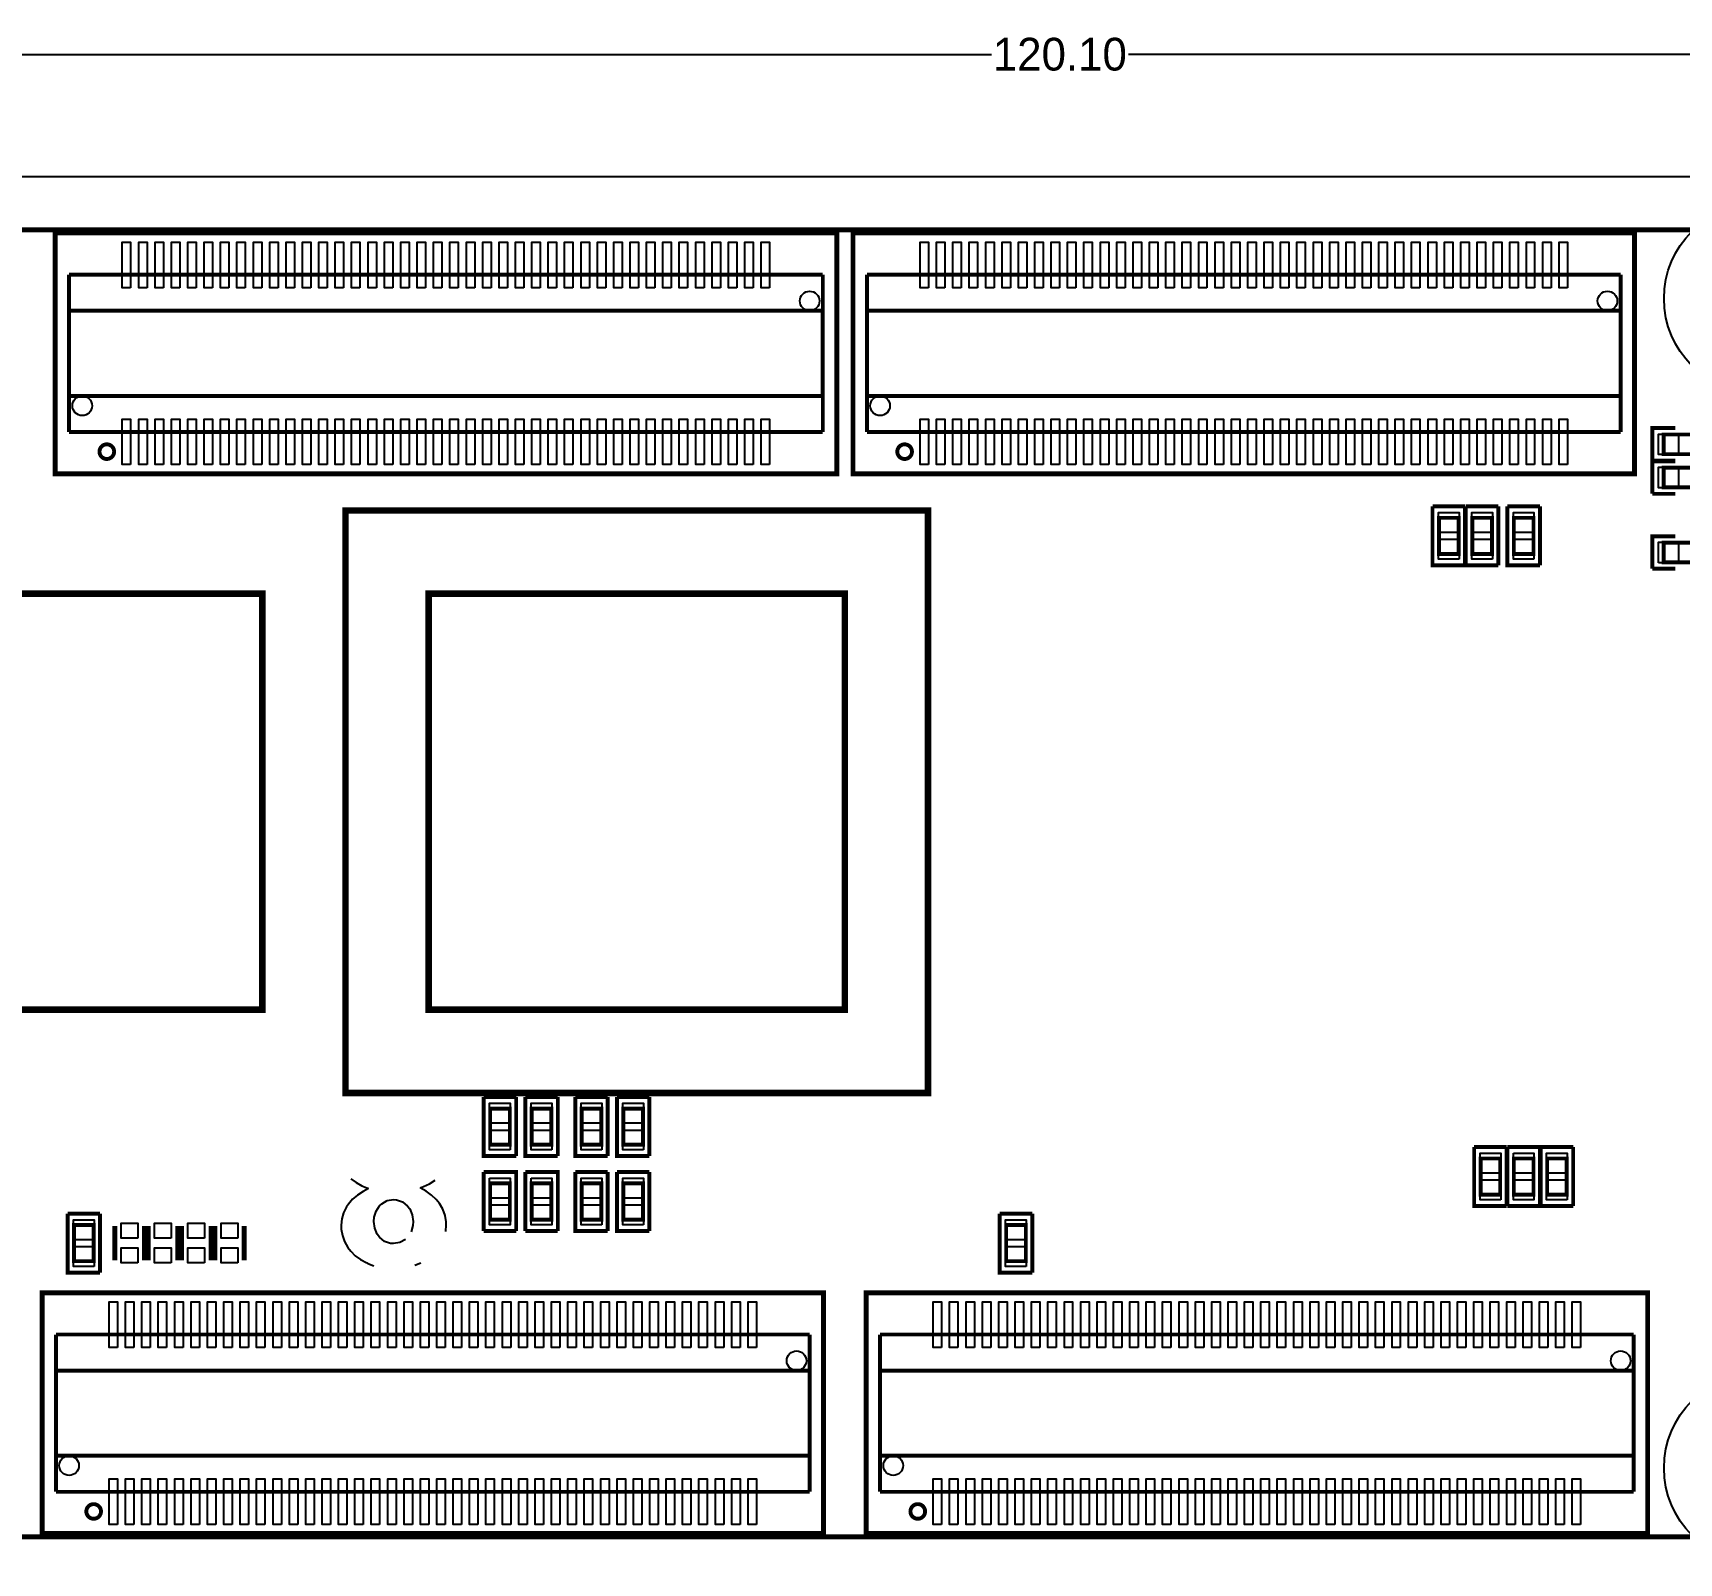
# Model space of a CAD drawing. Extents: x 30 to 161, y 31 to 111.
# Drawn here: x 66.8 to 117, y 63.9 to 110.6 of the extents above; entities that cross this region are included whole.
import ezdxf

# ---------------------------------------------------------------- set-up
doc = ezdxf.new("R2010")
doc.units = 0
doc.header["$MEASUREMENT"] = 0
doc.layers.get('0').update_dxf_attribs({"linetype": 'CONTINUOUS'})
doc.layers.get('Defpoints').update_dxf_attribs({"linetype": 'CONTINUOUS'})
for name, color, linetype in [('ASSEMBLY_TOP', 7, 'CONTINUOUS'), ('OUTLINE', 7, 'CONTINUOUS'), ('SILKSCREEN_TOP', 7, 'CONTINUOUS'), ('TOP', 1, 'CONTINUOUS')]:
    doc.layers.add(name, color=color, linetype=linetype)
doc.dimstyles.get("Standard").update_dxf_attribs({"dimtxt": 1, "dimasz": 0.18, "dimexe": 0.18, "dimexo": 0.0625, "dimgap": 0.09, "dimtad": 0, "dimtih": 1, "dimtoh": 1, "dimzin": 0, "dimdsep": 46, "dimtxsty": 'STANDARD', "dimcen": 0.09, "dimclrd": 3, "dimclre": 3, "dimclrt": 3, "dimadec": 0, "dimazin": 0, "dimtfac": 1, "dimtofl": 0, "dimtmove": 0, "dimatfit": 3, "dimfxl": 1, "dimtfillclr": 3, "dimtolj": 1, "dimtzin": 0, "dimarcsym": 0})

# ---------------------------------------------------------------- blocks, each defined once
blk = doc.blocks.new('*D8')
at = {"color": 3, "linetype": 'Continuous', "lineweight": -2, "transparency": 16777216}
for p, q in [((38.062, 106.273), (38.062, 110.127)), ((158.163, 106.273), (158.163, 110.127)), ((38.242, 109.947), (96.023, 109.947)), ((157.983, 109.947), (100.203, 109.947))]:
    blk.add_line(p, q, dxfattribs=at)
at = {"color": 3, "linetype": 'Continuous', "transparency": 16777216}
for points in [[(38.242, 109.977), (38.242, 109.917), (38.062, 109.947)], [(157.983, 109.977), (157.983, 109.917), (158.163, 109.947)]]:
    blk.add_solid(points, dxfattribs=at)
at = {"layer": 'Defpoints', "color": 0, "linetype": 'Continuous', "transparency": 16777216}
for p in [(158.163, 109.947), (38.062, 106.21), (158.163, 106.21)]:
    blk.add_point(p, dxfattribs=at)
at = {"color": 3, "linetype": 'Continuous', "transparency": 16777216, "insert": (98.113, 109.947), "char_height": 1, "attachment_point": 5}
blk.add_mtext('\\A1;120.10', dxfattribs=at)

msp = doc.modelspace()

# ---------------------------------------------------------------- linework, layer by layer
at = {"layer": 'ASSEMBLY_TOP', "const_width": 0.11938}
for points in [[(117.64518, 98.34372), (117.64518, 97.74428), (116.54282, 97.74428), (116.54282, 98.34372), (117.64518, 98.34372)], [(117.64518, 97.32772), (117.64518, 96.72828), (116.54282, 96.72828), (116.54282, 97.32772), (117.64518, 97.32772)], [(110.28172, 94.69882), (109.68228, 94.69882), (109.68228, 95.80118), (110.28172, 95.80118), (110.28172, 94.69882)], [(111.29772, 94.69882), (110.69828, 94.69882), (110.69828, 95.80118), (111.29772, 95.80118), (111.29772, 94.69882)], [(112.56772, 94.69882), (111.96828, 94.69882), (111.96828, 95.80118), (112.56772, 95.80118), (112.56772, 94.69882)], [(116.54282, 94.44228), (116.54282, 95.04172), (117.64518, 95.04172), (117.64518, 94.44228), (116.54282, 94.44228)], [(81.32572, 76.66482), (80.72628, 76.66482), (80.72628, 77.76718), (81.32572, 77.76718), (81.32572, 76.66482)], [(82.59572, 76.66482), (81.99628, 76.66482), (81.99628, 77.76718), (82.59572, 77.76718), (82.59572, 76.66482)], [(84.11972, 76.66482), (83.52028, 76.66482), (83.52028, 77.76718), (84.11972, 77.76718), (84.11972, 76.66482)], [(85.38972, 76.66482), (84.79028, 76.66482), (84.79028, 77.76718), (85.38972, 77.76718), (85.38972, 76.66482)], [(111.55172, 75.14082), (110.95228, 75.14082), (110.95228, 76.24318), (111.55172, 76.24318), (111.55172, 75.14082)], [(111.96828, 76.24318), (112.56772, 76.24318), (112.56772, 75.14082), (111.96828, 75.14082), (111.96828, 76.24318)], [(113.58372, 75.14082), (112.98428, 75.14082), (112.98428, 76.24318), (113.58372, 76.24318), (113.58372, 75.14082)], [(80.72628, 75.48118), (81.32572, 75.48118), (81.32572, 74.37882), (80.72628, 74.37882), (80.72628, 75.48118)], [(81.99628, 75.48118), (82.59572, 75.48118), (82.59572, 74.37882), (81.99628, 74.37882), (81.99628, 75.48118)], [(84.11972, 74.37882), (83.52028, 74.37882), (83.52028, 75.48118), (84.11972, 75.48118), (84.11972, 74.37882)], [(85.38972, 74.37882), (84.79028, 74.37882), (84.79028, 75.48118), (85.38972, 75.48118), (85.38972, 74.37882)], [(68.62572, 73.10882), (68.02628, 73.10882), (68.02628, 74.21118), (68.62572, 74.21118), (68.62572, 73.10882)], [(97.07372, 73.10882), (96.47428, 73.10882), (96.47428, 74.21118), (97.07372, 74.21118), (97.07372, 73.10882)]]:
    msp.add_lwpolyline(points, dxfattribs=at)
at = {"layer": 'ASSEMBLY_TOP'}
for points in [[(76.31176, 78.2447), (76.31176, 96.0247), (94.09176, 96.0247), (94.09176, 78.2447), (76.31176, 78.2447)], [(67.42176, 80.7847), (73.77176, 80.7847), (73.77176, 93.4847), (64.88176, 93.4847), (64.88176, 80.7847), (67.42176, 80.7847)], [(80.12176, 80.7847), (78.85176, 80.7847), (78.85176, 93.4847), (91.55176, 93.4847), (91.55176, 80.7847), (80.12176, 80.7847)]]:
    msp.add_lwpolyline(points, dxfattribs=at)
at = {"layer": 'OUTLINE'}
msp.add_lwpolyline([(38.0619, 106.2101), (38.0619, 30.90926), (158.16326, 30.90926), (158.16326, 106.2101)], close=True, dxfattribs=at)
at = {"layer": 'SILKSCREEN_TOP'}
for points, const_width in [([(61.54166, 72.9742), (61.54166, 102.44582, -0.413892), (63.6905, 104.59466), (119.45112, 104.59466, -0.414326), (121.53138, 102.5144), (121.53138, 66.78422, -0.414283), (119.44096, 64.6938), (63.61176, 64.6938, -0.414214), (61.55182, 66.75374), (61.55182, 72.96404, 0.432392), (61.54166, 72.9742)], 0.14986), ([(69.25056, 97.82048, 0.998837), (68.80352, 97.82048, 1.001164), (69.25056, 97.82048)], 0.11938), ([(93.599, 97.82048, 0.998837), (93.15196, 97.82048, 1.001164), (93.599, 97.82048)], 0.11938), ([(68.84924, 65.4685, 0.998837), (68.4022, 65.4685, 1.001164), (68.84924, 65.4685)], 0.11938), ([(94.00032, 65.4685, 0.998837), (93.55328, 65.4685, 1.001164), (94.00032, 65.4685)], 0.11938)]:
    msp.add_lwpolyline(points, format="xyb", dxfattribs=dict(at, const_width=const_width))
for points, const_width in [([(67.45224, 97.14484), (67.45224, 104.4956), (91.30284, 104.4956), (91.30284, 97.14484), (67.45224, 97.14484)], 0.14986), ([(67.45224, 104.4956), (91.30284, 104.4956), (91.30284, 97.14484), (67.45224, 97.14484), (67.45224, 104.4956)], 0.14986), ([(91.80068, 97.14484), (91.80068, 104.4956), (115.65128, 104.4956), (115.65128, 97.14484), (91.80068, 97.14484)], 0.14986), ([(91.80068, 104.4956), (115.65128, 104.4956), (115.65128, 97.14484), (91.80068, 97.14484), (91.80068, 104.4956)], 0.14986), ([(67.87642, 103.22052), (90.87866, 103.22052)], 0.11938), ([(67.87642, 98.41992), (67.87642, 103.22052)], 0.11938), ([(90.87866, 103.22052), (90.87866, 98.41992)], 0.11938), ([(92.22486, 103.22052), (115.2271, 103.22052)], 0.11938), ([(92.22486, 98.41992), (92.22486, 103.22052)], 0.11938), ([(115.2271, 103.22052), (115.2271, 98.41992)], 0.11938), ([(67.87642, 99.51974), (67.87642, 102.1207), (90.87612, 102.1207), (90.87612, 99.51974), (67.87642, 99.51974)], 0.11938), ([(67.87642, 99.92106), (67.87642, 102.1207), (90.87866, 102.1207), (90.87866, 99.51974), (67.87642, 99.51974), (67.87642, 99.92106)], 0.11938), ([(92.22486, 99.92106), (92.22486, 102.1207), (115.2271, 102.1207), (115.2271, 99.51974), (92.22486, 99.51974), (92.22486, 99.92106)], 0.11938), ([(92.2274, 99.51974), (92.2274, 102.1207), (115.2271, 102.1207), (115.2271, 99.51974), (92.2274, 99.51974)], 0.11938), ([(90.87866, 98.41992), (67.87642, 98.41992)], 0.11938), ([(115.2271, 98.41992), (92.22486, 98.41992)], 0.11938), ([(116.89334, 98.5393), (116.19484, 98.5393), (116.19484, 97.5487)], 0.11938), ([(116.89334, 97.5487), (116.19484, 97.5487)], 0.11938), ([(116.89334, 97.5233), (116.19484, 97.5233), (116.19484, 96.5327)], 0.11938), ([(116.89334, 96.5327), (116.19484, 96.5327)], 0.11938), ([(76.31176, 78.2447), (76.31176, 96.0247), (94.09176, 96.0247), (94.09176, 78.2447), (76.31176, 78.2447)], 0.20066), ([(109.4867, 96.14916), (109.4867, 94.35084), (110.4773, 94.35084)], 0.11938), ([(110.4773, 96.14916), (109.4867, 96.14916)], 0.11938), ([(110.4773, 96.14916), (110.4773, 94.35084)], 0.11938), ([(110.5027, 96.14916), (110.5027, 94.35084), (111.4933, 94.35084)], 0.11938), ([(111.4933, 96.14916), (110.5027, 96.14916)], 0.11938), ([(111.4933, 96.14916), (111.4933, 94.35084)], 0.11938), ([(111.7727, 96.14916), (111.7727, 94.35084), (112.7633, 94.35084)], 0.11938), ([(112.7633, 96.14916), (111.7727, 96.14916)], 0.11938), ([(112.7633, 96.14916), (112.7633, 94.35084)], 0.11938), ([(116.89334, 95.2373), (116.19484, 95.2373), (116.19484, 94.2467)], 0.11938), ([(116.89334, 94.2467), (116.19484, 94.2467)], 0.11938), ([(64.88176, 80.7847), (64.88176, 93.4847), (73.77176, 93.4847), (73.77176, 80.7847), (64.88176, 80.7847)], 0.20066), ([(78.85176, 80.7847), (78.85176, 93.4847), (91.55176, 93.4847), (91.55176, 80.7847), (78.85176, 80.7847)], 0.20066), ([(80.5307, 78.11516), (80.5307, 76.31684), (81.5213, 76.31684)], 0.11938), ([(81.5213, 78.11516), (80.5307, 78.11516)], 0.11938), ([(81.5213, 78.11516), (81.5213, 76.31684)], 0.11938), ([(81.8007, 78.11516), (81.8007, 76.31684), (82.7913, 76.31684)], 0.11938), ([(82.7913, 78.11516), (81.8007, 78.11516)], 0.11938), ([(82.7913, 78.11516), (82.7913, 76.31684)], 0.11938), ([(83.3247, 78.11516), (83.3247, 76.31684), (84.3153, 76.31684)], 0.11938), ([(84.3153, 78.11516), (83.3247, 78.11516)], 0.11938), ([(84.3153, 78.11516), (84.3153, 76.31684)], 0.11938), ([(84.5947, 78.11516), (84.5947, 76.31684), (85.5853, 76.31684)], 0.11938), ([(85.5853, 78.11516), (84.5947, 78.11516)], 0.11938), ([(85.5853, 78.11516), (85.5853, 76.31684)], 0.11938), ([(110.7567, 76.59116), (110.7567, 74.79284), (111.7473, 74.79284)], 0.11938), ([(111.7473, 76.59116), (110.7567, 76.59116)], 0.11938), ([(111.7473, 76.59116), (111.7473, 74.79284)], 0.11938), ([(112.7633, 74.79284), (112.7633, 76.59116), (111.7727, 76.59116)], 0.11938), ([(111.7727, 74.79284), (111.7727, 76.59116)], 0.11938), ([(112.7887, 76.59116), (112.7887, 74.79284), (113.7793, 74.79284)], 0.11938), ([(113.7793, 76.59116), (112.7887, 76.59116)], 0.11938), ([(113.7793, 76.59116), (113.7793, 74.79284)], 0.11938), ([(81.5213, 74.03084), (81.5213, 75.82916), (80.5307, 75.82916)], 0.11938), ([(80.5307, 74.03084), (80.5307, 75.82916)], 0.11938), ([(82.7913, 74.03084), (82.7913, 75.82916), (81.8007, 75.82916)], 0.11938), ([(81.8007, 74.03084), (81.8007, 75.82916)], 0.11938), ([(83.3247, 75.82916), (83.3247, 74.03084), (84.3153, 74.03084)], 0.11938), ([(84.3153, 75.82916), (83.3247, 75.82916)], 0.11938), ([(84.3153, 75.82916), (84.3153, 74.03084)], 0.11938), ([(84.5947, 75.82916), (84.5947, 74.03084), (85.5853, 74.03084)], 0.11938), ([(85.5853, 75.82916), (84.5947, 75.82916)], 0.11938), ([(85.5853, 75.82916), (85.5853, 74.03084)], 0.11938), ([(67.8307, 74.55916), (67.8307, 72.76084), (68.8213, 72.76084)], 0.11938), ([(68.8213, 74.55916), (67.8307, 74.55916)], 0.11938), ([(68.8213, 74.55916), (68.8213, 72.76084)], 0.11938), ([(96.2787, 74.55916), (96.2787, 72.76084), (97.2693, 72.76084)], 0.11938), ([(97.2693, 74.55916), (96.2787, 74.55916)], 0.11938), ([(97.2693, 74.55916), (97.2693, 72.76084)], 0.11938), ([(111.7727, 74.79284), (112.7633, 74.79284)], 0.11938), ([(69.27088, 73.13422), (69.27088, 74.18578)], 0.1524), ([(70.17512, 73.13422), (70.17512, 74.18578)], 0.1524), ([(70.28688, 73.13422), (70.28688, 74.18578)], 0.1524), ([(71.19112, 73.13422), (71.19112, 74.18578)], 0.1524), ([(71.30288, 73.13422), (71.30288, 74.18578)], 0.1524), ([(72.20712, 73.13422), (72.20712, 74.18578)], 0.1524), ([(72.31888, 73.13422), (72.31888, 74.18578)], 0.1524), ([(73.22312, 73.13422), (73.22312, 74.18578)], 0.1524), ([(80.5307, 74.03084), (81.5213, 74.03084)], 0.11938), ([(81.8007, 74.03084), (82.7913, 74.03084)], 0.11938), ([(67.05092, 64.7954), (67.05092, 72.14362), (90.90152, 72.14362), (90.90152, 64.7954), (67.05092, 64.7954)], 0.14986), ([(67.05092, 72.14362), (90.90152, 72.14362), (90.90152, 64.79286), (67.05092, 64.79286), (67.05092, 72.14362)], 0.14986), ([(92.202, 64.7954), (92.202, 72.14362), (116.0526, 72.14362), (116.0526, 64.7954), (92.202, 64.7954)], 0.14986), ([(92.202, 72.14362), (116.0526, 72.14362), (116.0526, 64.79286), (92.202, 64.79286), (92.202, 72.14362)], 0.14986), ([(67.4751, 70.86854), (90.47734, 70.86854)], 0.11938), ([(67.4751, 66.06794), (67.4751, 70.86854)], 0.11938), ([(90.47734, 70.86854), (90.47734, 66.06794)], 0.11938), ([(92.62618, 70.86854), (115.62842, 70.86854)], 0.11938), ([(92.62618, 66.06794), (92.62618, 70.86854)], 0.11938), ([(115.62842, 70.86854), (115.62842, 66.06794)], 0.11938), ([(67.4751, 67.56908), (67.4751, 69.76872), (90.47734, 69.76872), (90.47734, 67.16776), (67.4751, 67.16776), (67.4751, 67.56908)], 0.11938), ([(67.47764, 67.1703), (67.47764, 69.76872), (90.47734, 69.76872), (90.47734, 67.1703), (67.47764, 67.1703)], 0.11938), ([(92.62618, 67.1703), (92.62618, 69.76872), (115.62588, 69.76872), (115.62588, 67.1703), (92.62618, 67.1703)], 0.11938), ([(92.62618, 67.56908), (92.62618, 69.76872), (115.62842, 69.76872), (115.62842, 67.16776), (92.62618, 67.16776), (92.62618, 67.56908)], 0.11938), ([(90.47734, 66.06794), (67.4751, 66.06794)], 0.11938), ([(115.62842, 66.06794), (92.62618, 66.06794)], 0.11938)]:
    msp.add_lwpolyline(points, dxfattribs=dict(at, const_width=const_width))
for points in [[(76.47686, 75.62088), (76.63434, 75.50658)], [(76.63434, 75.50658), (76.81468, 75.40498)], [(76.81468, 75.40498), (77.0128, 75.3237)], [(78.59014, 75.35164), (78.6892, 75.38466)], [(78.6892, 75.38466), (78.8797, 75.47356)], [(78.8797, 75.47356), (79.04734, 75.58024)], [(76.52766, 74.99858), (76.40066, 74.84872)], [(76.67752, 75.12558), (76.52766, 74.99858)], [(76.8477, 75.23988), (76.67752, 75.12558)], [(77.0128, 75.3237), (76.8477, 75.23988)], [(77.35316, 74.79538), (77.41666, 74.85634)], [(77.41666, 74.85634), (77.58684, 74.9554)], [(77.58684, 74.9554), (77.77988, 74.98588)], [(77.77988, 74.98588), (77.87132, 74.97826)], [(77.87132, 74.97826), (78.05166, 74.9173)], [(78.05166, 74.9173), (78.20406, 74.78776)], [(78.7781, 75.24496), (78.59014, 75.35164)], [(78.94066, 75.12304), (78.7781, 75.24496)], [(79.0829, 74.98842), (78.94066, 75.12304)], [(79.17688, 74.86904), (79.0829, 74.98842)], [(79.28102, 74.69378), (79.17688, 74.86904)], [(76.19492, 74.39914), (76.1746, 74.20356)], [(76.24826, 74.5871), (76.19492, 74.39914)], [(76.34224, 74.7649), (76.24826, 74.5871)], [(76.40066, 74.84872), (76.34224, 74.7649)], [(77.18044, 74.3204), (77.1906, 74.4474)], [(77.1906, 74.4474), (77.24648, 74.63536)], [(77.24648, 74.63536), (77.35316, 74.79538)], [(78.20406, 74.78776), (78.2701, 74.7014)], [(78.2701, 74.7014), (78.34884, 74.5236)], [(78.34884, 74.5236), (78.37424, 74.3204)], [(79.3496, 74.50582), (79.28102, 74.69378)], [(79.38516, 74.31278), (79.3496, 74.50582)], [(76.1746, 74.20356), (76.17968, 74.08672)], [(76.17968, 74.08672), (76.21524, 73.89114)], [(76.21524, 73.89114), (76.28128, 73.70572)], [(77.20584, 74.1172), (77.18044, 74.3204)], [(77.2795, 73.93686), (77.20584, 74.1172)], [(77.35062, 73.84034), (77.2795, 73.93686)], [(78.36408, 74.1934), (78.31074, 74.00544)], [(78.37424, 74.3204), (78.36408, 74.1934)], [(79.36992, 74.01306), (79.3877, 74.21626)], [(79.3877, 74.21626), (79.38516, 74.31278)], [(76.28128, 73.70572), (76.38288, 73.52792)], [(76.38288, 73.52792), (76.47178, 73.41108)], [(76.47178, 73.41108), (76.61148, 73.27138)], [(77.50302, 73.71334), (77.35062, 73.84034)], [(77.68336, 73.64984), (77.50302, 73.71334)], [(77.77988, 73.64476), (77.68336, 73.64984)], [(77.97292, 73.67524), (77.77988, 73.64476)], [(78.14056, 73.77176), (77.97292, 73.67524)], [(76.61148, 73.27138), (76.7715, 73.15454)], [(76.7715, 73.15454), (76.95946, 73.05294)], [(76.95946, 73.05294), (76.99756, 73.03516)], [(76.99756, 73.03516), (77.18044, 72.96912)], [(78.43012, 72.98436), (78.61046, 73.05548)]]:
    msp.add_lwpolyline(points, dxfattribs=at)
at = {"layer": 'TOP'}
for points in [[(69.75348, 102.82555), (69.49948, 102.82555), (69.49948, 104.21493), (69.75348, 104.21493)], [(70.25386, 102.82555), (69.99986, 102.82555), (69.99986, 104.21493), (70.25386, 104.21493)], [(70.75424, 102.82555), (70.50024, 102.82555), (70.50024, 104.21493), (70.75424, 104.21493)], [(71.25462, 102.82555), (71.00062, 102.82555), (71.00062, 104.21493), (71.25462, 104.21493)], [(71.755, 102.82555), (71.501, 102.82555), (71.501, 104.21493), (71.755, 104.21493)], [(72.25538, 102.82555), (72.00138, 102.82555), (72.00138, 104.21493), (72.25538, 104.21493)], [(72.75576, 102.82555), (72.50176, 102.82555), (72.50176, 104.21493), (72.75576, 104.21493)], [(73.2536, 102.82555), (72.9996, 102.82555), (72.9996, 104.21493), (73.2536, 104.21493)], [(73.75398, 102.82555), (73.49998, 102.82555), (73.49998, 104.21493), (73.75398, 104.21493)], [(74.25436, 102.82555), (74.00036, 102.82555), (74.00036, 104.21493), (74.25436, 104.21493)], [(74.75474, 102.82555), (74.50074, 102.82555), (74.50074, 104.21493), (74.75474, 104.21493)], [(75.25512, 102.82555), (75.00112, 102.82555), (75.00112, 104.21493), (75.25512, 104.21493)], [(75.7555, 102.82555), (75.5015, 102.82555), (75.5015, 104.21493), (75.7555, 104.21493)], [(76.25334, 102.82555), (75.99934, 102.82555), (75.99934, 104.21493), (76.25334, 104.21493)], [(76.75372, 102.82555), (76.49972, 102.82555), (76.49972, 104.21493), (76.75372, 104.21493)], [(77.2541, 102.82555), (77.0001, 102.82555), (77.0001, 104.21493), (77.2541, 104.21493)], [(77.75448, 102.82555), (77.50048, 102.82555), (77.50048, 104.21493), (77.75448, 104.21493)], [(78.25486, 102.82555), (78.00086, 102.82555), (78.00086, 104.21493), (78.25486, 104.21493)], [(78.75524, 102.82555), (78.50124, 102.82555), (78.50124, 104.21493), (78.75524, 104.21493)], [(79.25562, 102.82555), (79.00162, 102.82555), (79.00162, 104.21493), (79.25562, 104.21493)], [(79.75346, 102.82555), (79.49946, 102.82555), (79.49946, 104.21493), (79.75346, 104.21493)], [(80.25384, 102.82555), (79.99984, 102.82555), (79.99984, 104.21493), (80.25384, 104.21493)], [(80.75422, 102.82555), (80.50022, 102.82555), (80.50022, 104.21493), (80.75422, 104.21493)], [(81.2546, 102.82555), (81.0006, 102.82555), (81.0006, 104.21493), (81.2546, 104.21493)], [(81.75498, 102.82555), (81.50098, 102.82555), (81.50098, 104.21493), (81.75498, 104.21493)], [(82.25536, 102.82555), (82.00136, 102.82555), (82.00136, 104.21493), (82.25536, 104.21493)], [(82.75574, 102.82555), (82.50174, 102.82555), (82.50174, 104.21493), (82.75574, 104.21493)], [(83.25358, 102.82555), (82.99958, 102.82555), (82.99958, 104.21493), (83.25358, 104.21493)], [(83.75396, 102.82555), (83.49996, 102.82555), (83.49996, 104.21493), (83.75396, 104.21493)], [(84.25434, 102.82555), (84.00034, 102.82555), (84.00034, 104.21493), (84.25434, 104.21493)], [(84.75472, 102.82555), (84.50072, 102.82555), (84.50072, 104.21493), (84.75472, 104.21493)], [(85.2551, 102.82555), (85.0011, 102.82555), (85.0011, 104.21493), (85.2551, 104.21493)], [(85.75548, 102.82555), (85.50148, 102.82555), (85.50148, 104.21493), (85.75548, 104.21493)], [(86.25332, 102.82555), (85.99932, 102.82555), (85.99932, 104.21493), (86.25332, 104.21493)], [(86.7537, 102.82555), (86.4997, 102.82555), (86.4997, 104.21493), (86.7537, 104.21493)], [(87.25408, 102.82555), (87.00008, 102.82555), (87.00008, 104.21493), (87.25408, 104.21493)], [(87.75446, 102.82555), (87.50046, 102.82555), (87.50046, 104.21493), (87.75446, 104.21493)], [(88.25484, 102.82555), (88.00084, 102.82555), (88.00084, 104.21493), (88.25484, 104.21493)], [(88.75522, 102.82555), (88.50122, 102.82555), (88.50122, 104.21493), (88.75522, 104.21493)], [(89.2556, 102.82555), (89.0016, 102.82555), (89.0016, 104.21493), (89.2556, 104.21493)], [(94.10192, 102.82555), (93.84792, 102.82555), (93.84792, 104.21493), (94.10192, 104.21493)], [(94.6023, 102.82555), (94.3483, 102.82555), (94.3483, 104.21493), (94.6023, 104.21493)], [(95.10268, 102.82555), (94.84868, 102.82555), (94.84868, 104.21493), (95.10268, 104.21493)], [(95.60306, 102.82555), (95.34906, 102.82555), (95.34906, 104.21493), (95.60306, 104.21493)], [(96.10344, 102.82555), (95.84944, 102.82555), (95.84944, 104.21493), (96.10344, 104.21493)], [(96.60382, 102.82555), (96.34982, 102.82555), (96.34982, 104.21493), (96.60382, 104.21493)], [(97.1042, 102.82555), (96.8502, 102.82555), (96.8502, 104.21493), (97.1042, 104.21493)], [(97.60204, 102.82555), (97.34804, 102.82555), (97.34804, 104.21493), (97.60204, 104.21493)], [(98.10242, 102.82555), (97.84842, 102.82555), (97.84842, 104.21493), (98.10242, 104.21493)], [(98.6028, 102.82555), (98.3488, 102.82555), (98.3488, 104.21493), (98.6028, 104.21493)], [(99.10318, 102.82555), (98.84918, 102.82555), (98.84918, 104.21493), (99.10318, 104.21493)], [(99.60356, 102.82555), (99.34956, 102.82555), (99.34956, 104.21493), (99.60356, 104.21493)], [(100.10394, 102.82555), (99.84994, 102.82555), (99.84994, 104.21493), (100.10394, 104.21493)], [(100.60178, 102.82555), (100.34778, 102.82555), (100.34778, 104.21493), (100.60178, 104.21493)], [(101.10216, 102.82555), (100.84816, 102.82555), (100.84816, 104.21493), (101.10216, 104.21493)], [(101.60254, 102.82555), (101.34854, 102.82555), (101.34854, 104.21493), (101.60254, 104.21493)], [(102.10292, 102.82555), (101.84892, 102.82555), (101.84892, 104.21493), (102.10292, 104.21493)], [(102.6033, 102.82555), (102.3493, 102.82555), (102.3493, 104.21493), (102.6033, 104.21493)], [(103.10368, 102.82555), (102.84968, 102.82555), (102.84968, 104.21493), (103.10368, 104.21493)], [(103.60406, 102.82555), (103.35006, 102.82555), (103.35006, 104.21493), (103.60406, 104.21493)], [(104.1019, 102.82555), (103.8479, 102.82555), (103.8479, 104.21493), (104.1019, 104.21493)], [(104.60228, 102.82555), (104.34828, 102.82555), (104.34828, 104.21493), (104.60228, 104.21493)], [(105.10266, 102.82555), (104.84866, 102.82555), (104.84866, 104.21493), (105.10266, 104.21493)], [(105.60304, 102.82555), (105.34904, 102.82555), (105.34904, 104.21493), (105.60304, 104.21493)], [(106.10342, 102.82555), (105.84942, 102.82555), (105.84942, 104.21493), (106.10342, 104.21493)], [(106.6038, 102.82555), (106.3498, 102.82555), (106.3498, 104.21493), (106.6038, 104.21493)], [(107.10418, 102.82555), (106.85018, 102.82555), (106.85018, 104.21493), (107.10418, 104.21493)], [(107.60202, 102.82555), (107.34802, 102.82555), (107.34802, 104.21493), (107.60202, 104.21493)], [(108.1024, 102.82555), (107.8484, 102.82555), (107.8484, 104.21493), (108.1024, 104.21493)], [(108.60278, 102.82555), (108.34878, 102.82555), (108.34878, 104.21493), (108.60278, 104.21493)], [(109.10316, 102.82555), (108.84916, 102.82555), (108.84916, 104.21493), (109.10316, 104.21493)], [(109.60354, 102.82555), (109.34954, 102.82555), (109.34954, 104.21493), (109.60354, 104.21493)], [(110.10392, 102.82555), (109.84992, 102.82555), (109.84992, 104.21493), (110.10392, 104.21493)], [(110.60176, 102.82555), (110.34776, 102.82555), (110.34776, 104.21493), (110.60176, 104.21493)], [(111.10214, 102.82555), (110.84814, 102.82555), (110.84814, 104.21493), (111.10214, 104.21493)], [(111.60252, 102.82555), (111.34852, 102.82555), (111.34852, 104.21493), (111.60252, 104.21493)], [(112.1029, 102.82555), (111.8489, 102.82555), (111.8489, 104.21493), (112.1029, 104.21493)], [(112.60328, 102.82555), (112.34928, 102.82555), (112.34928, 104.21493), (112.60328, 104.21493)], [(113.10366, 102.82555), (112.84966, 102.82555), (112.84966, 104.21493), (113.10366, 104.21493)], [(113.60404, 102.82555), (113.35004, 102.82555), (113.35004, 104.21493), (113.60404, 104.21493)], [(69.75348, 97.42551), (69.49948, 97.42551), (69.49948, 98.81489), (69.75348, 98.81489)], [(70.25386, 97.42551), (69.99986, 97.42551), (69.99986, 98.81489), (70.25386, 98.81489)], [(70.75424, 97.42551), (70.50024, 97.42551), (70.50024, 98.81489), (70.75424, 98.81489)], [(71.25462, 97.42551), (71.00062, 97.42551), (71.00062, 98.81489), (71.25462, 98.81489)], [(71.755, 97.42551), (71.501, 97.42551), (71.501, 98.81489), (71.755, 98.81489)], [(72.25538, 97.42551), (72.00138, 97.42551), (72.00138, 98.81489), (72.25538, 98.81489)], [(72.75576, 97.42551), (72.50176, 97.42551), (72.50176, 98.81489), (72.75576, 98.81489)], [(73.2536, 97.42551), (72.9996, 97.42551), (72.9996, 98.81489), (73.2536, 98.81489)], [(73.75398, 97.42551), (73.49998, 97.42551), (73.49998, 98.81489), (73.75398, 98.81489)], [(74.25436, 97.42551), (74.00036, 97.42551), (74.00036, 98.81489), (74.25436, 98.81489)], [(74.75474, 97.42551), (74.50074, 97.42551), (74.50074, 98.81489), (74.75474, 98.81489)], [(75.25512, 97.42551), (75.00112, 97.42551), (75.00112, 98.81489), (75.25512, 98.81489)], [(75.7555, 97.42551), (75.5015, 97.42551), (75.5015, 98.81489), (75.7555, 98.81489)], [(76.25334, 97.42551), (75.99934, 97.42551), (75.99934, 98.81489), (76.25334, 98.81489)], [(76.75372, 97.42551), (76.49972, 97.42551), (76.49972, 98.81489), (76.75372, 98.81489)], [(77.2541, 97.42551), (77.0001, 97.42551), (77.0001, 98.81489), (77.2541, 98.81489)], [(77.75448, 97.42551), (77.50048, 97.42551), (77.50048, 98.81489), (77.75448, 98.81489)], [(78.25486, 97.42551), (78.00086, 97.42551), (78.00086, 98.81489), (78.25486, 98.81489)], [(78.75524, 97.42551), (78.50124, 97.42551), (78.50124, 98.81489), (78.75524, 98.81489)], [(79.25562, 97.42551), (79.00162, 97.42551), (79.00162, 98.81489), (79.25562, 98.81489)], [(79.75346, 97.42551), (79.49946, 97.42551), (79.49946, 98.81489), (79.75346, 98.81489)], [(80.25384, 97.42551), (79.99984, 97.42551), (79.99984, 98.81489), (80.25384, 98.81489)], [(80.75422, 97.42551), (80.50022, 97.42551), (80.50022, 98.81489), (80.75422, 98.81489)], [(81.2546, 97.42551), (81.0006, 97.42551), (81.0006, 98.81489), (81.2546, 98.81489)], [(81.75498, 97.42551), (81.50098, 97.42551), (81.50098, 98.81489), (81.75498, 98.81489)], [(82.25536, 97.42551), (82.00136, 97.42551), (82.00136, 98.81489), (82.25536, 98.81489)], [(82.75574, 97.42551), (82.50174, 97.42551), (82.50174, 98.81489), (82.75574, 98.81489)], [(83.25358, 97.42551), (82.99958, 97.42551), (82.99958, 98.81489), (83.25358, 98.81489)], [(83.75396, 97.42551), (83.49996, 97.42551), (83.49996, 98.81489), (83.75396, 98.81489)], [(84.25434, 97.42551), (84.00034, 97.42551), (84.00034, 98.81489), (84.25434, 98.81489)], [(84.75472, 97.42551), (84.50072, 97.42551), (84.50072, 98.81489), (84.75472, 98.81489)], [(85.2551, 97.42551), (85.0011, 97.42551), (85.0011, 98.81489), (85.2551, 98.81489)], [(85.75548, 97.42551), (85.50148, 97.42551), (85.50148, 98.81489), (85.75548, 98.81489)], [(86.25332, 97.42551), (85.99932, 97.42551), (85.99932, 98.81489), (86.25332, 98.81489)], [(86.7537, 97.42551), (86.4997, 97.42551), (86.4997, 98.81489), (86.7537, 98.81489)], [(87.25408, 97.42551), (87.00008, 97.42551), (87.00008, 98.81489), (87.25408, 98.81489)], [(87.75446, 97.42551), (87.50046, 97.42551), (87.50046, 98.81489), (87.75446, 98.81489)], [(88.25484, 97.42551), (88.00084, 97.42551), (88.00084, 98.81489), (88.25484, 98.81489)], [(88.75522, 97.42551), (88.50122, 97.42551), (88.50122, 98.81489), (88.75522, 98.81489)], [(89.2556, 97.42551), (89.0016, 97.42551), (89.0016, 98.81489), (89.2556, 98.81489)], [(94.10192, 97.42551), (93.84792, 97.42551), (93.84792, 98.81489), (94.10192, 98.81489)], [(94.6023, 97.42551), (94.3483, 97.42551), (94.3483, 98.81489), (94.6023, 98.81489)], [(95.10268, 97.42551), (94.84868, 97.42551), (94.84868, 98.81489), (95.10268, 98.81489)], [(95.60306, 97.42551), (95.34906, 97.42551), (95.34906, 98.81489), (95.60306, 98.81489)], [(96.10344, 97.42551), (95.84944, 97.42551), (95.84944, 98.81489), (96.10344, 98.81489)], [(96.60382, 97.42551), (96.34982, 97.42551), (96.34982, 98.81489), (96.60382, 98.81489)], [(97.1042, 97.42551), (96.8502, 97.42551), (96.8502, 98.81489), (97.1042, 98.81489)], [(97.60204, 97.42551), (97.34804, 97.42551), (97.34804, 98.81489), (97.60204, 98.81489)], [(98.10242, 97.42551), (97.84842, 97.42551), (97.84842, 98.81489), (98.10242, 98.81489)], [(98.6028, 97.42551), (98.3488, 97.42551), (98.3488, 98.81489), (98.6028, 98.81489)], [(99.10318, 97.42551), (98.84918, 97.42551), (98.84918, 98.81489), (99.10318, 98.81489)], [(99.60356, 97.42551), (99.34956, 97.42551), (99.34956, 98.81489), (99.60356, 98.81489)], [(100.10394, 97.42551), (99.84994, 97.42551), (99.84994, 98.81489), (100.10394, 98.81489)], [(100.60178, 97.42551), (100.34778, 97.42551), (100.34778, 98.81489), (100.60178, 98.81489)], [(101.10216, 97.42551), (100.84816, 97.42551), (100.84816, 98.81489), (101.10216, 98.81489)], [(101.60254, 97.42551), (101.34854, 97.42551), (101.34854, 98.81489), (101.60254, 98.81489)], [(102.10292, 97.42551), (101.84892, 97.42551), (101.84892, 98.81489), (102.10292, 98.81489)], [(102.6033, 97.42551), (102.3493, 97.42551), (102.3493, 98.81489), (102.6033, 98.81489)], [(103.10368, 97.42551), (102.84968, 97.42551), (102.84968, 98.81489), (103.10368, 98.81489)], [(103.60406, 97.42551), (103.35006, 97.42551), (103.35006, 98.81489), (103.60406, 98.81489)], [(104.1019, 97.42551), (103.8479, 97.42551), (103.8479, 98.81489), (104.1019, 98.81489)], [(104.60228, 97.42551), (104.34828, 97.42551), (104.34828, 98.81489), (104.60228, 98.81489)], [(105.10266, 97.42551), (104.84866, 97.42551), (104.84866, 98.81489), (105.10266, 98.81489)], [(105.60304, 97.42551), (105.34904, 97.42551), (105.34904, 98.81489), (105.60304, 98.81489)], [(106.10342, 97.42551), (105.84942, 97.42551), (105.84942, 98.81489), (106.10342, 98.81489)], [(106.6038, 97.42551), (106.3498, 97.42551), (106.3498, 98.81489), (106.6038, 98.81489)], [(107.10418, 97.42551), (106.85018, 97.42551), (106.85018, 98.81489), (107.10418, 98.81489)], [(107.60202, 97.42551), (107.34802, 97.42551), (107.34802, 98.81489), (107.60202, 98.81489)], [(108.1024, 97.42551), (107.8484, 97.42551), (107.8484, 98.81489), (108.1024, 98.81489)], [(108.60278, 97.42551), (108.34878, 97.42551), (108.34878, 98.81489), (108.60278, 98.81489)], [(109.10316, 97.42551), (108.84916, 97.42551), (108.84916, 98.81489), (109.10316, 98.81489)], [(109.60354, 97.42551), (109.34954, 97.42551), (109.34954, 98.81489), (109.60354, 98.81489)], [(110.10392, 97.42551), (109.84992, 97.42551), (109.84992, 98.81489), (110.10392, 98.81489)], [(110.60176, 97.42551), (110.34776, 97.42551), (110.34776, 98.81489), (110.60176, 98.81489)], [(111.10214, 97.42551), (110.84814, 97.42551), (110.84814, 98.81489), (111.10214, 98.81489)], [(111.60252, 97.42551), (111.34852, 97.42551), (111.34852, 98.81489), (111.60252, 98.81489)], [(112.1029, 97.42551), (111.8489, 97.42551), (111.8489, 98.81489), (112.1029, 98.81489)], [(112.60328, 97.42551), (112.34928, 97.42551), (112.34928, 98.81489), (112.60328, 98.81489)], [(113.10366, 97.42551), (112.84966, 97.42551), (112.84966, 98.81489), (113.10366, 98.81489)], [(113.60404, 97.42551), (113.35004, 97.42551), (113.35004, 98.81489), (113.60404, 98.81489)], [(116.98986, 98.35896), (116.98986, 97.72904), (116.38026, 97.72904), (116.38026, 98.35896)], [(116.98986, 97.34296), (116.98986, 96.71304), (116.38026, 96.71304), (116.38026, 97.34296)], [(110.29696, 95.35414), (109.66704, 95.35414), (109.66704, 95.96374), (110.29696, 95.96374)], [(111.31296, 95.35414), (110.68304, 95.35414), (110.68304, 95.96374), (111.31296, 95.96374)], [(112.58296, 95.35414), (111.95304, 95.35414), (111.95304, 95.96374), (112.58296, 95.96374)], [(110.29696, 94.53626), (109.66704, 94.53626), (109.66704, 95.14586), (110.29696, 95.14586)], [(111.31296, 94.53626), (110.68304, 94.53626), (110.68304, 95.14586), (111.31296, 95.14586)], [(112.58296, 94.53626), (111.95304, 94.53626), (111.95304, 95.14586), (112.58296, 95.14586)], [(116.38026, 94.42704), (116.38026, 95.05696), (116.98986, 95.05696), (116.98986, 94.42704)], [(81.34096, 77.32014), (80.71104, 77.32014), (80.71104, 77.92974), (81.34096, 77.92974)], [(82.61096, 77.32014), (81.98104, 77.32014), (81.98104, 77.92974), (82.61096, 77.92974)], [(84.13496, 77.32014), (83.50504, 77.32014), (83.50504, 77.92974), (84.13496, 77.92974)], [(85.40496, 77.32014), (84.77504, 77.32014), (84.77504, 77.92974), (85.40496, 77.92974)], [(81.34096, 76.50226), (80.71104, 76.50226), (80.71104, 77.11186), (81.34096, 77.11186)], [(82.61096, 76.50226), (81.98104, 76.50226), (81.98104, 77.11186), (82.61096, 77.11186)], [(84.13496, 76.50226), (83.50504, 76.50226), (83.50504, 77.11186), (84.13496, 77.11186)], [(85.40496, 76.50226), (84.77504, 76.50226), (84.77504, 77.11186), (85.40496, 77.11186)], [(111.56696, 75.79614), (110.93704, 75.79614), (110.93704, 76.40574), (111.56696, 76.40574)], [(111.95304, 76.40574), (112.58296, 76.40574), (112.58296, 75.79614), (111.95304, 75.79614)], [(113.59896, 75.79614), (112.96904, 75.79614), (112.96904, 76.40574), (113.59896, 76.40574)], [(80.71104, 75.64374), (81.34096, 75.64374), (81.34096, 75.03414), (80.71104, 75.03414)], [(81.98104, 75.64374), (82.61096, 75.64374), (82.61096, 75.03414), (81.98104, 75.03414)], [(84.13496, 75.03414), (83.50504, 75.03414), (83.50504, 75.64374), (84.13496, 75.64374)], [(85.40496, 75.03414), (84.77504, 75.03414), (84.77504, 75.64374), (85.40496, 75.64374)], [(111.56696, 74.97826), (110.93704, 74.97826), (110.93704, 75.58786), (111.56696, 75.58786)], [(111.95304, 75.58786), (112.58296, 75.58786), (112.58296, 74.97826), (111.95304, 74.97826)], [(113.59896, 74.97826), (112.96904, 74.97826), (112.96904, 75.58786), (113.59896, 75.58786)], [(68.64096, 73.76414), (68.01104, 73.76414), (68.01104, 74.37374), (68.64096, 74.37374)], [(80.71104, 74.82586), (81.34096, 74.82586), (81.34096, 74.21626), (80.71104, 74.21626)], [(81.98104, 74.82586), (82.61096, 74.82586), (82.61096, 74.21626), (81.98104, 74.21626)], [(84.13496, 74.21626), (83.50504, 74.21626), (83.50504, 74.82586), (84.13496, 74.82586)], [(85.40496, 74.21626), (84.77504, 74.21626), (84.77504, 74.82586), (85.40496, 74.82586)], [(97.08896, 73.76414), (96.45904, 73.76414), (96.45904, 74.37374), (97.08896, 74.37374)], [(69.977, 73.80732), (69.469, 73.80732), (69.469, 74.26452), (69.977, 74.26452)], [(70.993, 73.80732), (70.485, 73.80732), (70.485, 74.26452), (70.993, 74.26452)], [(72.009, 73.80732), (71.501, 73.80732), (71.501, 74.26452), (72.009, 74.26452)], [(73.025, 73.80732), (72.517, 73.80732), (72.517, 74.26452), (73.025, 74.26452)], [(68.64096, 72.94626), (68.01104, 72.94626), (68.01104, 73.55586), (68.64096, 73.55586)], [(69.977, 73.05548), (69.469, 73.05548), (69.469, 73.51268), (69.977, 73.51268)], [(70.993, 73.05548), (70.485, 73.05548), (70.485, 73.51268), (70.993, 73.51268)], [(72.009, 73.05548), (71.501, 73.05548), (71.501, 73.51268), (72.009, 73.51268)], [(73.025, 73.05548), (72.517, 73.05548), (72.517, 73.51268), (73.025, 73.51268)], [(97.08896, 72.94626), (96.45904, 72.94626), (96.45904, 73.55586), (97.08896, 73.55586)], [(69.35216, 70.47357), (69.09816, 70.47357), (69.09816, 71.86295), (69.35216, 71.86295)], [(69.85254, 70.47357), (69.59854, 70.47357), (69.59854, 71.86295), (69.85254, 71.86295)], [(70.35292, 70.47357), (70.09892, 70.47357), (70.09892, 71.86295), (70.35292, 71.86295)], [(70.8533, 70.47357), (70.5993, 70.47357), (70.5993, 71.86295), (70.8533, 71.86295)], [(71.35368, 70.47357), (71.09968, 70.47357), (71.09968, 71.86295), (71.35368, 71.86295)], [(71.85406, 70.47357), (71.60006, 70.47357), (71.60006, 71.86295), (71.85406, 71.86295)], [(72.35444, 70.47357), (72.10044, 70.47357), (72.10044, 71.86295), (72.35444, 71.86295)], [(72.85228, 70.47357), (72.59828, 70.47357), (72.59828, 71.86295), (72.85228, 71.86295)], [(73.35266, 70.47357), (73.09866, 70.47357), (73.09866, 71.86295), (73.35266, 71.86295)], [(73.85304, 70.47357), (73.59904, 70.47357), (73.59904, 71.86295), (73.85304, 71.86295)], [(74.35342, 70.47357), (74.09942, 70.47357), (74.09942, 71.86295), (74.35342, 71.86295)], [(74.8538, 70.47357), (74.5998, 70.47357), (74.5998, 71.86295), (74.8538, 71.86295)], [(75.35418, 70.47357), (75.10018, 70.47357), (75.10018, 71.86295), (75.35418, 71.86295)], [(75.85202, 70.47357), (75.59802, 70.47357), (75.59802, 71.86295), (75.85202, 71.86295)], [(76.3524, 70.47357), (76.0984, 70.47357), (76.0984, 71.86295), (76.3524, 71.86295)], [(76.85278, 70.47357), (76.59878, 70.47357), (76.59878, 71.86295), (76.85278, 71.86295)], [(77.35316, 70.47357), (77.09916, 70.47357), (77.09916, 71.86295), (77.35316, 71.86295)], [(77.85354, 70.47357), (77.59954, 70.47357), (77.59954, 71.86295), (77.85354, 71.86295)], [(78.35392, 70.47357), (78.09992, 70.47357), (78.09992, 71.86295), (78.35392, 71.86295)], [(78.8543, 70.47357), (78.6003, 70.47357), (78.6003, 71.86295), (78.8543, 71.86295)], [(79.35214, 70.47357), (79.09814, 70.47357), (79.09814, 71.86295), (79.35214, 71.86295)], [(79.85252, 70.47357), (79.59852, 70.47357), (79.59852, 71.86295), (79.85252, 71.86295)], [(80.3529, 70.47357), (80.0989, 70.47357), (80.0989, 71.86295), (80.3529, 71.86295)], [(80.85328, 70.47357), (80.59928, 70.47357), (80.59928, 71.86295), (80.85328, 71.86295)], [(81.35366, 70.47357), (81.09966, 70.47357), (81.09966, 71.86295), (81.35366, 71.86295)], [(81.85404, 70.47357), (81.60004, 70.47357), (81.60004, 71.86295), (81.85404, 71.86295)], [(82.35442, 70.47357), (82.10042, 70.47357), (82.10042, 71.86295), (82.35442, 71.86295)], [(82.85226, 70.47357), (82.59826, 70.47357), (82.59826, 71.86295), (82.85226, 71.86295)], [(83.35264, 70.47357), (83.09864, 70.47357), (83.09864, 71.86295), (83.35264, 71.86295)], [(83.85302, 70.47357), (83.59902, 70.47357), (83.59902, 71.86295), (83.85302, 71.86295)], [(84.3534, 70.47357), (84.0994, 70.47357), (84.0994, 71.86295), (84.3534, 71.86295)], [(84.85378, 70.47357), (84.59978, 70.47357), (84.59978, 71.86295), (84.85378, 71.86295)], [(85.35416, 70.47357), (85.10016, 70.47357), (85.10016, 71.86295), (85.35416, 71.86295)], [(85.852, 70.47357), (85.598, 70.47357), (85.598, 71.86295), (85.852, 71.86295)], [(86.35238, 70.47357), (86.09838, 70.47357), (86.09838, 71.86295), (86.35238, 71.86295)], [(86.85276, 70.47357), (86.59876, 70.47357), (86.59876, 71.86295), (86.85276, 71.86295)], [(87.35314, 70.47357), (87.09914, 70.47357), (87.09914, 71.86295), (87.35314, 71.86295)], [(87.85352, 70.47357), (87.59952, 70.47357), (87.59952, 71.86295), (87.85352, 71.86295)], [(88.3539, 70.47357), (88.0999, 70.47357), (88.0999, 71.86295), (88.3539, 71.86295)], [(88.85428, 70.47357), (88.60028, 70.47357), (88.60028, 71.86295), (88.85428, 71.86295)], [(94.50324, 70.47357), (94.24924, 70.47357), (94.24924, 71.86295), (94.50324, 71.86295)], [(95.00362, 70.47357), (94.74962, 70.47357), (94.74962, 71.86295), (95.00362, 71.86295)], [(95.504, 70.47357), (95.25, 70.47357), (95.25, 71.86295), (95.504, 71.86295)], [(96.00438, 70.47357), (95.75038, 70.47357), (95.75038, 71.86295), (96.00438, 71.86295)], [(96.50476, 70.47357), (96.25076, 70.47357), (96.25076, 71.86295), (96.50476, 71.86295)], [(97.00514, 70.47357), (96.75114, 70.47357), (96.75114, 71.86295), (97.00514, 71.86295)], [(97.50552, 70.47357), (97.25152, 70.47357), (97.25152, 71.86295), (97.50552, 71.86295)], [(98.00336, 70.47357), (97.74936, 70.47357), (97.74936, 71.86295), (98.00336, 71.86295)], [(98.50374, 70.47357), (98.24974, 70.47357), (98.24974, 71.86295), (98.50374, 71.86295)], [(99.00412, 70.47357), (98.75012, 70.47357), (98.75012, 71.86295), (99.00412, 71.86295)], [(99.5045, 70.47357), (99.2505, 70.47357), (99.2505, 71.86295), (99.5045, 71.86295)], [(100.00488, 70.47357), (99.75088, 70.47357), (99.75088, 71.86295), (100.00488, 71.86295)], [(100.50526, 70.47357), (100.25126, 70.47357), (100.25126, 71.86295), (100.50526, 71.86295)], [(101.0031, 70.47357), (100.7491, 70.47357), (100.7491, 71.86295), (101.0031, 71.86295)], [(101.50348, 70.47357), (101.24948, 70.47357), (101.24948, 71.86295), (101.50348, 71.86295)], [(102.00386, 70.47357), (101.74986, 70.47357), (101.74986, 71.86295), (102.00386, 71.86295)], [(102.50424, 70.47357), (102.25024, 70.47357), (102.25024, 71.86295), (102.50424, 71.86295)], [(103.00462, 70.47357), (102.75062, 70.47357), (102.75062, 71.86295), (103.00462, 71.86295)], [(103.505, 70.47357), (103.251, 70.47357), (103.251, 71.86295), (103.505, 71.86295)], [(104.00538, 70.47357), (103.75138, 70.47357), (103.75138, 71.86295), (104.00538, 71.86295)], [(104.50322, 70.47357), (104.24922, 70.47357), (104.24922, 71.86295), (104.50322, 71.86295)], [(105.0036, 70.47357), (104.7496, 70.47357), (104.7496, 71.86295), (105.0036, 71.86295)], [(105.50398, 70.47357), (105.24998, 70.47357), (105.24998, 71.86295), (105.50398, 71.86295)], [(106.00436, 70.47357), (105.75036, 70.47357), (105.75036, 71.86295), (106.00436, 71.86295)], [(106.50474, 70.47357), (106.25074, 70.47357), (106.25074, 71.86295), (106.50474, 71.86295)], [(107.00512, 70.47357), (106.75112, 70.47357), (106.75112, 71.86295), (107.00512, 71.86295)], [(107.5055, 70.47357), (107.2515, 70.47357), (107.2515, 71.86295), (107.5055, 71.86295)], [(108.00334, 70.47357), (107.74934, 70.47357), (107.74934, 71.86295), (108.00334, 71.86295)], [(108.50372, 70.47357), (108.24972, 70.47357), (108.24972, 71.86295), (108.50372, 71.86295)], [(109.0041, 70.47357), (108.7501, 70.47357), (108.7501, 71.86295), (109.0041, 71.86295)], [(109.50448, 70.47357), (109.25048, 70.47357), (109.25048, 71.86295), (109.50448, 71.86295)], [(110.00486, 70.47357), (109.75086, 70.47357), (109.75086, 71.86295), (110.00486, 71.86295)], [(110.50524, 70.47357), (110.25124, 70.47357), (110.25124, 71.86295), (110.50524, 71.86295)], [(111.00308, 70.47357), (110.74908, 70.47357), (110.74908, 71.86295), (111.00308, 71.86295)], [(111.50346, 70.47357), (111.24946, 70.47357), (111.24946, 71.86295), (111.50346, 71.86295)], [(112.00384, 70.47357), (111.74984, 70.47357), (111.74984, 71.86295), (112.00384, 71.86295)], [(112.50422, 70.47357), (112.25022, 70.47357), (112.25022, 71.86295), (112.50422, 71.86295)], [(113.0046, 70.47357), (112.7506, 70.47357), (112.7506, 71.86295), (113.0046, 71.86295)], [(113.50498, 70.47357), (113.25098, 70.47357), (113.25098, 71.86295), (113.50498, 71.86295)], [(114.00536, 70.47357), (113.75136, 70.47357), (113.75136, 71.86295), (114.00536, 71.86295)], [(69.35216, 65.07353), (69.09816, 65.07353), (69.09816, 66.46291), (69.35216, 66.46291)], [(69.85254, 65.07353), (69.59854, 65.07353), (69.59854, 66.46291), (69.85254, 66.46291)], [(70.35292, 65.07353), (70.09892, 65.07353), (70.09892, 66.46291), (70.35292, 66.46291)], [(70.8533, 65.07353), (70.5993, 65.07353), (70.5993, 66.46291), (70.8533, 66.46291)], [(71.35368, 65.07353), (71.09968, 65.07353), (71.09968, 66.46291), (71.35368, 66.46291)], [(71.85406, 65.07353), (71.60006, 65.07353), (71.60006, 66.46291), (71.85406, 66.46291)], [(72.35444, 65.07353), (72.10044, 65.07353), (72.10044, 66.46291), (72.35444, 66.46291)], [(72.85228, 65.07353), (72.59828, 65.07353), (72.59828, 66.46291), (72.85228, 66.46291)], [(73.35266, 65.07353), (73.09866, 65.07353), (73.09866, 66.46291), (73.35266, 66.46291)], [(73.85304, 65.07353), (73.59904, 65.07353), (73.59904, 66.46291), (73.85304, 66.46291)], [(74.35342, 65.07353), (74.09942, 65.07353), (74.09942, 66.46291), (74.35342, 66.46291)], [(74.8538, 65.07353), (74.5998, 65.07353), (74.5998, 66.46291), (74.8538, 66.46291)], [(75.35418, 65.07353), (75.10018, 65.07353), (75.10018, 66.46291), (75.35418, 66.46291)], [(75.85202, 65.07353), (75.59802, 65.07353), (75.59802, 66.46291), (75.85202, 66.46291)], [(76.3524, 65.07353), (76.0984, 65.07353), (76.0984, 66.46291), (76.3524, 66.46291)], [(76.85278, 65.07353), (76.59878, 65.07353), (76.59878, 66.46291), (76.85278, 66.46291)], [(77.35316, 65.07353), (77.09916, 65.07353), (77.09916, 66.46291), (77.35316, 66.46291)], [(77.85354, 65.07353), (77.59954, 65.07353), (77.59954, 66.46291), (77.85354, 66.46291)], [(78.35392, 65.07353), (78.09992, 65.07353), (78.09992, 66.46291), (78.35392, 66.46291)], [(78.8543, 65.07353), (78.6003, 65.07353), (78.6003, 66.46291), (78.8543, 66.46291)], [(79.35214, 65.07353), (79.09814, 65.07353), (79.09814, 66.46291), (79.35214, 66.46291)], [(79.85252, 65.07353), (79.59852, 65.07353), (79.59852, 66.46291), (79.85252, 66.46291)], [(80.3529, 65.07353), (80.0989, 65.07353), (80.0989, 66.46291), (80.3529, 66.46291)], [(80.85328, 65.07353), (80.59928, 65.07353), (80.59928, 66.46291), (80.85328, 66.46291)], [(81.35366, 65.07353), (81.09966, 65.07353), (81.09966, 66.46291), (81.35366, 66.46291)], [(81.85404, 65.07353), (81.60004, 65.07353), (81.60004, 66.46291), (81.85404, 66.46291)], [(82.35442, 65.07353), (82.10042, 65.07353), (82.10042, 66.46291), (82.35442, 66.46291)], [(82.85226, 65.07353), (82.59826, 65.07353), (82.59826, 66.46291), (82.85226, 66.46291)], [(83.35264, 65.07353), (83.09864, 65.07353), (83.09864, 66.46291), (83.35264, 66.46291)], [(83.85302, 65.07353), (83.59902, 65.07353), (83.59902, 66.46291), (83.85302, 66.46291)], [(84.3534, 65.07353), (84.0994, 65.07353), (84.0994, 66.46291), (84.3534, 66.46291)], [(84.85378, 65.07353), (84.59978, 65.07353), (84.59978, 66.46291), (84.85378, 66.46291)], [(85.35416, 65.07353), (85.10016, 65.07353), (85.10016, 66.46291), (85.35416, 66.46291)], [(85.852, 65.07353), (85.598, 65.07353), (85.598, 66.46291), (85.852, 66.46291)], [(86.35238, 65.07353), (86.09838, 65.07353), (86.09838, 66.46291), (86.35238, 66.46291)], [(86.85276, 65.07353), (86.59876, 65.07353), (86.59876, 66.46291), (86.85276, 66.46291)], [(87.35314, 65.07353), (87.09914, 65.07353), (87.09914, 66.46291), (87.35314, 66.46291)], [(87.85352, 65.07353), (87.59952, 65.07353), (87.59952, 66.46291), (87.85352, 66.46291)], [(88.3539, 65.07353), (88.0999, 65.07353), (88.0999, 66.46291), (88.3539, 66.46291)], [(88.85428, 65.07353), (88.60028, 65.07353), (88.60028, 66.46291), (88.85428, 66.46291)], [(94.50324, 65.07353), (94.24924, 65.07353), (94.24924, 66.46291), (94.50324, 66.46291)], [(95.00362, 65.07353), (94.74962, 65.07353), (94.74962, 66.46291), (95.00362, 66.46291)], [(95.504, 65.07353), (95.25, 65.07353), (95.25, 66.46291), (95.504, 66.46291)], [(96.00438, 65.07353), (95.75038, 65.07353), (95.75038, 66.46291), (96.00438, 66.46291)], [(96.50476, 65.07353), (96.25076, 65.07353), (96.25076, 66.46291), (96.50476, 66.46291)], [(97.00514, 65.07353), (96.75114, 65.07353), (96.75114, 66.46291), (97.00514, 66.46291)], [(97.50552, 65.07353), (97.25152, 65.07353), (97.25152, 66.46291), (97.50552, 66.46291)], [(98.00336, 65.07353), (97.74936, 65.07353), (97.74936, 66.46291), (98.00336, 66.46291)], [(98.50374, 65.07353), (98.24974, 65.07353), (98.24974, 66.46291), (98.50374, 66.46291)], [(99.00412, 65.07353), (98.75012, 65.07353), (98.75012, 66.46291), (99.00412, 66.46291)], [(99.5045, 65.07353), (99.2505, 65.07353), (99.2505, 66.46291), (99.5045, 66.46291)], [(100.00488, 65.07353), (99.75088, 65.07353), (99.75088, 66.46291), (100.00488, 66.46291)], [(100.50526, 65.07353), (100.25126, 65.07353), (100.25126, 66.46291), (100.50526, 66.46291)], [(101.0031, 65.07353), (100.7491, 65.07353), (100.7491, 66.46291), (101.0031, 66.46291)], [(101.50348, 65.07353), (101.24948, 65.07353), (101.24948, 66.46291), (101.50348, 66.46291)], [(102.00386, 65.07353), (101.74986, 65.07353), (101.74986, 66.46291), (102.00386, 66.46291)], [(102.50424, 65.07353), (102.25024, 65.07353), (102.25024, 66.46291), (102.50424, 66.46291)], [(103.00462, 65.07353), (102.75062, 65.07353), (102.75062, 66.46291), (103.00462, 66.46291)], [(103.505, 65.07353), (103.251, 65.07353), (103.251, 66.46291), (103.505, 66.46291)], [(104.00538, 65.07353), (103.75138, 65.07353), (103.75138, 66.46291), (104.00538, 66.46291)], [(104.50322, 65.07353), (104.24922, 65.07353), (104.24922, 66.46291), (104.50322, 66.46291)], [(105.0036, 65.07353), (104.7496, 65.07353), (104.7496, 66.46291), (105.0036, 66.46291)], [(105.50398, 65.07353), (105.24998, 65.07353), (105.24998, 66.46291), (105.50398, 66.46291)], [(106.00436, 65.07353), (105.75036, 65.07353), (105.75036, 66.46291), (106.00436, 66.46291)], [(106.50474, 65.07353), (106.25074, 65.07353), (106.25074, 66.46291), (106.50474, 66.46291)], [(107.00512, 65.07353), (106.75112, 65.07353), (106.75112, 66.46291), (107.00512, 66.46291)], [(107.5055, 65.07353), (107.2515, 65.07353), (107.2515, 66.46291), (107.5055, 66.46291)], [(108.00334, 65.07353), (107.74934, 65.07353), (107.74934, 66.46291), (108.00334, 66.46291)], [(108.50372, 65.07353), (108.24972, 65.07353), (108.24972, 66.46291), (108.50372, 66.46291)], [(109.0041, 65.07353), (108.7501, 65.07353), (108.7501, 66.46291), (109.0041, 66.46291)], [(109.50448, 65.07353), (109.25048, 65.07353), (109.25048, 66.46291), (109.50448, 66.46291)], [(110.00486, 65.07353), (109.75086, 65.07353), (109.75086, 66.46291), (110.00486, 66.46291)], [(110.50524, 65.07353), (110.25124, 65.07353), (110.25124, 66.46291), (110.50524, 66.46291)], [(111.00308, 65.07353), (110.74908, 65.07353), (110.74908, 66.46291), (111.00308, 66.46291)], [(111.50346, 65.07353), (111.24946, 65.07353), (111.24946, 66.46291), (111.50346, 66.46291)], [(112.00384, 65.07353), (111.74984, 65.07353), (111.74984, 66.46291), (112.00384, 66.46291)], [(112.50422, 65.07353), (112.25022, 65.07353), (112.25022, 66.46291), (112.50422, 66.46291)], [(113.0046, 65.07353), (112.7506, 65.07353), (112.7506, 66.46291), (113.0046, 66.46291)], [(113.50498, 65.07353), (113.25098, 65.07353), (113.25098, 66.46291), (113.50498, 66.46291)], [(114.00536, 65.07353), (113.75136, 65.07353), (113.75136, 66.46291), (114.00536, 66.46291)]]:
    msp.add_lwpolyline(points, close=True, dxfattribs=at)
for centre, radius in [((119.45112, 102.49408), 2.89941), ((90.47734, 102.42042), 0.29972), ((114.82578, 102.42042), 0.29972), ((68.27774, 99.22002), 0.29972), ((92.62618, 99.22002), 0.29972), ((90.07602, 70.06844), 0.29972), ((115.2271, 70.06844), 0.29972), ((119.45112, 66.79438), 2.89941), ((67.87642, 66.86804), 0.29972), ((93.0275, 66.86804), 0.29972)]:
    msp.add_circle(centre, radius, dxfattribs=at)

# ---------------------------------------------------------------- dimensions: what is measured, and where the dimension line sits
at = {"linetype": 'Continuous'}
dim = msp.add_linear_dim(base=(158.16326, 109.94675), p1=(38.0619, 106.2101), p2=(158.16326, 106.2101), dimstyle='Standard', dxfattribs=at)
dim.commit()
dim.dimension.update_dxf_attribs({"geometry": '*D8', "text_midpoint": (98.11258, 109.94675)})

doc.saveas('drawing.dxf')
